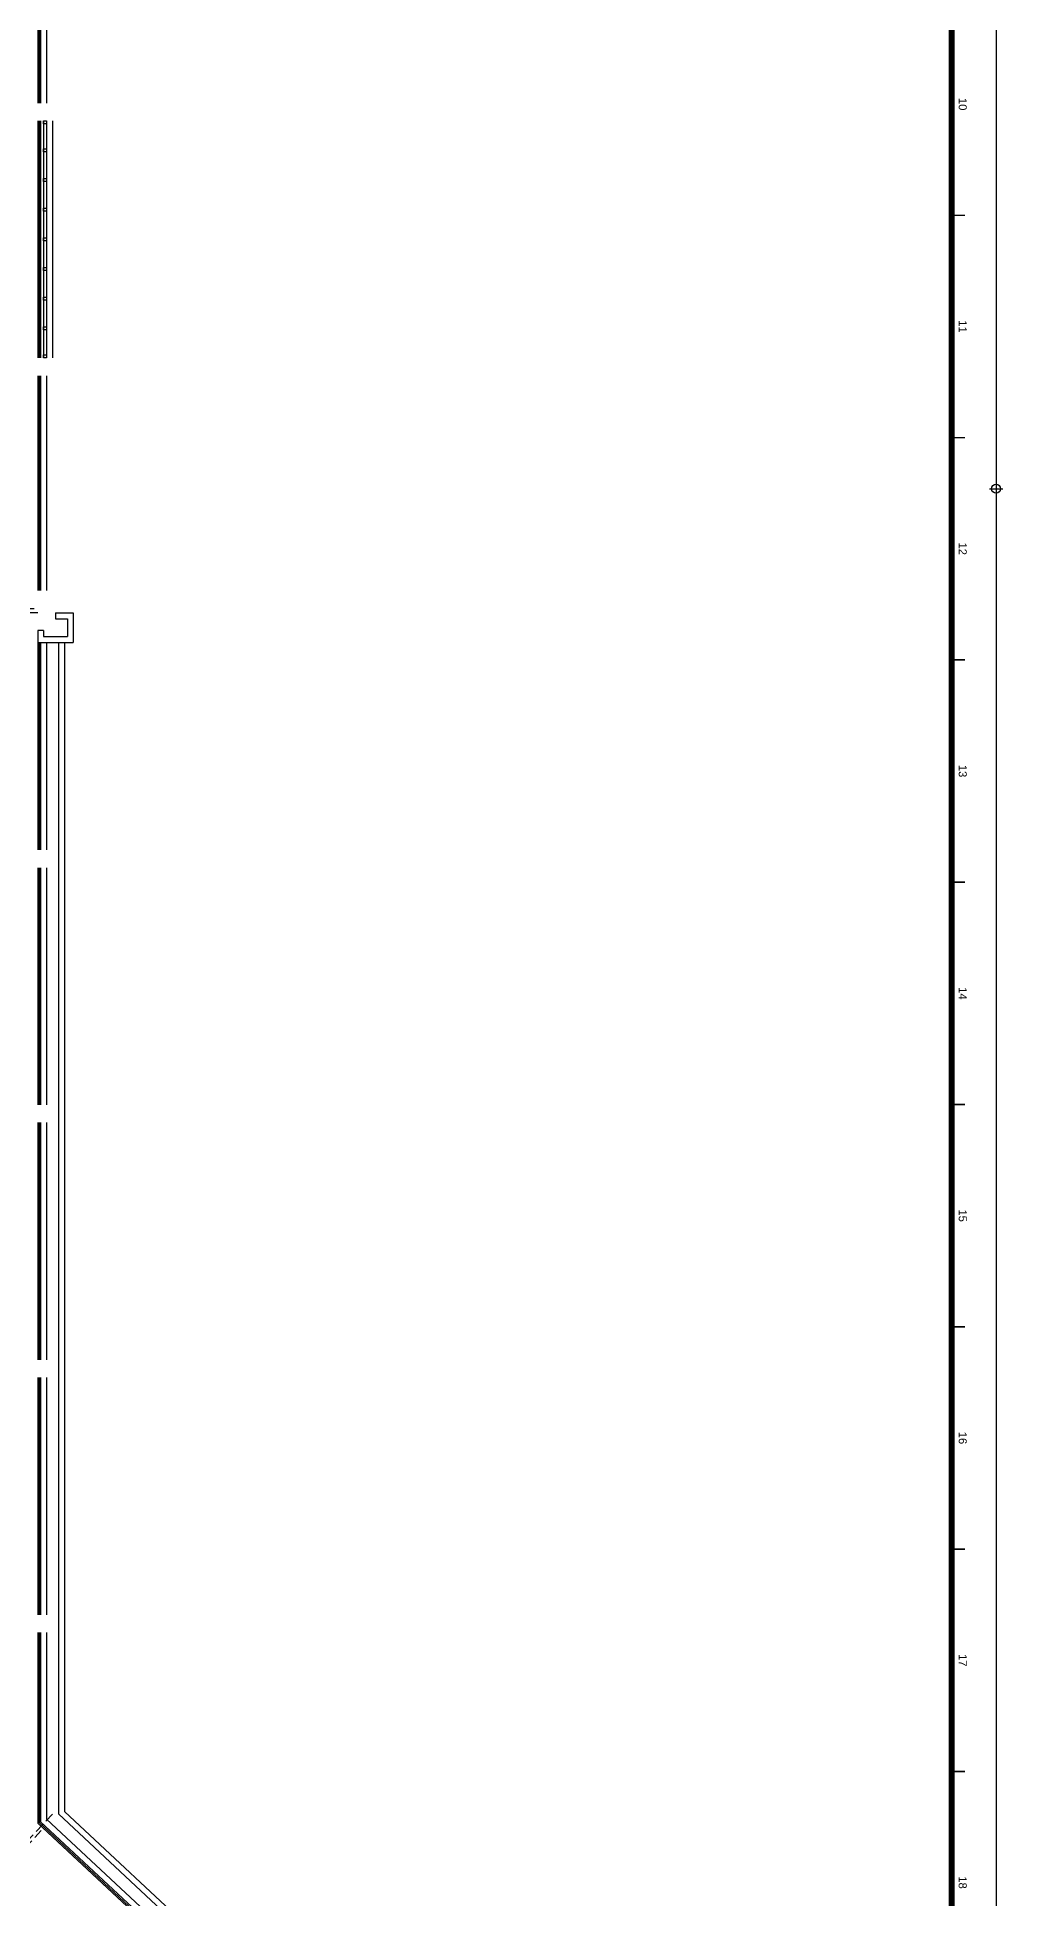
# Model space of a CAD drawing. Extents: x 447078 to 1776277, y 243534 to 519428.
# Drawn here: x 1143580 to 1176145, y 382456 to 445262 of the extents above; entities that cross this region are included whole.
import ezdxf
from ezdxf.enums import TextEntityAlignment as Align

# ---------------------------------------------------------------- set-up
doc = ezdxf.new("R2010")
doc.units = 0
doc.header["$LTSCALE"] = 1000
doc.header["$MEASUREMENT"] = 0
doc.linetypes.add('HIDDEN2', pattern=[4.7625, 3.175, -1.5875])
for name, color, linetype in [('A-GLAZ-BLIN', 9, 'Continuous'), ('A-HOLE-DASH', 21, 'HIDDEN2'), ('A-HRAL', 104, 'Continuous'), ('A-INSU', 21, 'Continuous'), ('A-OVER', 23, 'Continuous'), ('A-WALL', 140, 'Continuous'), ('G-0-XREF', 2, 'Continuous'), ('X-连廊栏杆修改', 43, 'Continuous'), ('图框CCDI_B0GA0+0.00$0$G-ANNO-TEXT', 33, 'Continuous'), ('图框CCDI_B0GA0+0.00$0$G-BORD', 3, 'Continuous')]:
    doc.layers.add(name, color=color, linetype=linetype)
doc.styles.add('图框CCDI_B0GA0+0.00$0$CCDI_T_G01', font='')
doc.styles.get('图框CCDI_B0GA0+0.00$0$CCDI_T_G01').set_extended_font_data('Arial')

# ---------------------------------------------------------------- blocks, each defined once
blk = doc.blocks.new('图框CCDI_B0GA0+0.00$0$MidPoitent')
for p, q in [((-1.5, 0), (1.5, 0)), ((0, -1.5), (0, 1.5))]:
    blk.add_line(p, q)
blk.add_circle((0, 0), 1)
blk = doc.blocks.new('图框CCDI_B0GA0+0.00')
at = {"layer": '图框CCDI_B0GA0+0.00$0$G-BORD'}
blk.add_lwpolyline([(0, 84100), (118900, 84100), (118900, 0), (0, 0)], close=True, dxfattribs=at)
at = {"layer": '图框CCDI_B0GA0+0.00$0$G-BORD', "const_width": 35}
for points in [[(53300, 83100), (53300, 83400)], [(58300, 83100), (58300, 83400)], [(63300, 83100), (63300, 83400)], [(68300, 83100), (68300, 83400)], [(73300, 83100), (73300, 83400)], [(78300, 83100), (78300, 83400)], [(83300, 83100), (83300, 83400)], [(88300, 83100), (88300, 83400)]]:
    blk.add_lwpolyline(points, dxfattribs=at)
at = {"layer": '图框CCDI_B0GA0+0.00$0$G-BORD', "const_width": 140}
blk.add_lwpolyline([(3300, 83100), (117900, 83100), (117900, 1000), (3300, 1000)], close=True, dxfattribs=at)
at = {"layer": '图框CCDI_B0GA0+0.00$0$G-BORD', "xscale": 100, "yscale": 100, "zscale": 100}
blk.add_blockref('图框CCDI_B0GA0+0.00$0$MidPoitent', (59450, 84100), dxfattribs=at)
at = {"layer": '图框CCDI_B0GA0+0.00$0$G-ANNO-TEXT', "style": '图框CCDI_B0GA0+0.00$0$CCDI_T_G01'}
for s, p in [('10', (50800, 83350)), ('11', (55800, 83350)), ('12', (60800, 83350)), ('13', (65800, 83350)), ('14', (70800, 83350)), ('15', (75800, 83350)), ('16', (80800, 83350)), ('17', (85800, 83350)), ('18', (90800, 83350))]:
    blk.add_text(s, height=180, dxfattribs=at).set_placement(p, align=Align.MIDDLE_CENTER)
blk = doc.blocks.new('连廊2F')
at = {"layer": 'A-GLAZ-BLIN'}
for p, q in [((105166, 97373), (105166, 57849)), ((105366, 97373), (105366, 57936)), ((105166, 57849), (121950, 42185)), ((105366, 57936), (122086, 42332))]:
    blk.add_line(p, q, dxfattribs=at)
at = {"layer": 'A-HRAL'}
for p, q in [((104516, 123573), (104516, 115573)), ((104566, 123573), (104566, 115573)), ((104516, 114973), (104516, 106973)), ((104566, 114973), (104566, 106973)), ((104516, 106373), (104516, 99123)), ((104566, 106373), (104566, 99123)), ((104516, 97373), (104516, 90373)), ((104566, 97373), (104566, 90373)), ((104516, 89773), (104516, 81773)), ((104566, 89773), (104566, 81773)), ((104516, 81173), (104516, 73173)), ((104566, 81173), (104566, 73173)), ((104516, 72573), (104516, 64573)), ((104566, 72573), (104566, 64573)), ((104516, 63973), (104516, 57566)), ((104566, 63973), (104566, 57588)), ((121506, 41710), (104516, 57566)), ((121540, 41747), (104566, 57588))]:
    blk.add_line(p, q, dxfattribs=at)
at = {"layer": 'A-INSU'}
blk.add_line((104966, 114973), (104966, 106973), dxfattribs=at)
for points in [[(104766, 114873), (104666, 114873), (104666, 114973), (104766, 114973), (104766, 114873)], [(104766, 113923), (104666, 113923), (104666, 114023), (104766, 114023), (104766, 113923)], [(104766, 112923), (104666, 112923), (104666, 113023), (104766, 113023), (104766, 112923)], [(104766, 111923), (104666, 111923), (104666, 112023), (104766, 112023), (104766, 111923)], [(104766, 110923), (104666, 110923), (104666, 111023), (104766, 111023), (104766, 110923)], [(104766, 109923), (104666, 109923), (104666, 110023), (104766, 110023), (104766, 109923)], [(104766, 108923), (104666, 108923), (104666, 109023), (104766, 109023), (104766, 108923)], [(104766, 107923), (104666, 107923), (104666, 108023), (104766, 108023), (104766, 107923)], [(104766, 106973), (104666, 106973), (104666, 107073), (104766, 107073), (104766, 106973)]]:
    blk.add_lwpolyline(points, dxfattribs=at)
at = {"layer": 'A-OVER'}
for p, q in [((104766, 97373), (104766, 90373)), ((104766, 89773), (104766, 81773)), ((104766, 81173), (104766, 73173)), ((104766, 72573), (104766, 64573)), ((104766, 63973), (104766, 57674)), ((121677, 41893), (104766, 57674))]:
    blk.add_line(p, q, dxfattribs=at)
for points in [[(104766, 123573), (104766, 115573)], [(104766, 114973), (104766, 106973)], [(104766, 106373), (104766, 99123)]]:
    blk.add_lwpolyline(points, dxfattribs=at)
at = {"layer": 'A-WALL'}
for p, q in [((105066, 98373), (105666, 98373)), ((105066, 98373), (105066, 98173)), ((105066, 98173), (105466, 98173)), ((105466, 98173), (105466, 97573)), ((105666, 98373), (105666, 97373)), ((104466, 97773), (104466, 97373)), ((104666, 97773), (104466, 97773)), ((104466, 97373), (105666, 97373)), ((104666, 97773), (104666, 97573)), ((104666, 97573), (105466, 97573))]:
    blk.add_line(p, q, dxfattribs=at)
at = {"layer": 'X-连廊栏杆修改'}
for p, q in [((104466, 156473), (104466, 115573)), ((104466, 114973), (104466, 106973)), ((104466, 106373), (104466, 99123)), ((104466, 97773), (104466, 90373)), ((104466, 89773), (104466, 81773)), ((104466, 81173), (104466, 73173)), ((104466, 72573), (104466, 64573)), ((104466, 63973), (104466, 57544)), ((121472, 41674), (104466, 57544))]:
    blk.add_line(p, q, dxfattribs=at)
blk.add_lwpolyline([(104666, 114973), (104666, 106973)], dxfattribs=at)

msp = doc.modelspace()

# ---------------------------------------------------------------- linework, layer by layer
at = {"layer": 'A-HOLE-DASH', "ltscale": 0.1}
for points in [[(1140295.6, 425991.4), (1143595.6, 425991.4)], [(1143595.6, 425841.4), (1140295.6, 425841.4)], [(1141598, 382636.2), (1144195.6, 385419.6)], [(1141875.8, 382787.3), (1143786.2, 384834.3)]]:
    msp.add_lwpolyline(points, dxfattribs=at)
at = {"layer": 'A-INSU'}
msp.add_line((1143895.6, 442441.4), (1143895.6, 434441.4), dxfattribs=at)
at = {"layer": 'A-OVER'}
msp.add_line((1143895.6, 442441.4), (1143895.6, 434441.4), dxfattribs=at)

# ---------------------------------------------------------------- block references
msp.add_blockref('连廊2F', (1039129.1, 327468.2))
at = {"layer": 'G-0-XREF', "xscale": 1.5, "yscale": 1.5, "zscale": 1.5, "rotation": 270}
msp.add_blockref('图框CCDI_B0GA0+0.00', (1049770.2, 519203.4), dxfattribs=at)

doc.saveas('drawing.dxf')
